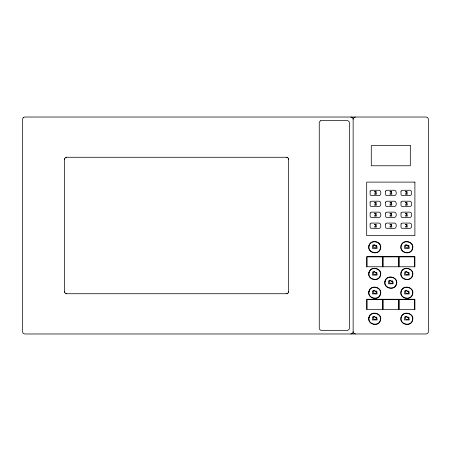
<?xml version="1.0" encoding="UTF-8"?>
<svg xmlns="http://www.w3.org/2000/svg" width="451" height="451" viewBox="0 0 451 451"><rect width="100%" height="100%" fill="white"/><g stroke="black" fill="none" stroke-linecap="round" stroke-linejoin="round"><path stroke-width="0.68" d="M64.459 159.44L65.119 157.906L66.72 157.269M350.884 333.971L352.485 333.34L353.144 331.806L353.144 119.194L353.804 117.66L355.405 117.029M288.646 291.56L287.98 293.094L286.385 293.731M65.863 157.269L287.236 157.269M65.863 293.731L287.236 293.731M350.884 117.029L352.485 117.66L353.144 119.194M286.385 157.269L287.98 157.906L288.646 159.44M355.405 333.971L353.804 333.34L353.144 331.806M66.72 293.731L65.119 293.094L64.459 291.56M414.897 267.037L414.897 256.596L366.697 256.596L366.697 267.037M414.897 309.702L414.897 299.261L366.697 299.261L366.697 309.702M398.78 256.596L398.78 267.037M398.78 299.261L398.78 309.702M382.741 256.596L382.741 267.037M382.741 299.261L382.741 309.702M288.646 158.679L288.646 292.321M64.459 158.679L64.459 292.321M368.901 245.699C366.759 252.938 378.772 255.897 380.537 248.693C382.679 241.454 370.671 238.494 368.901 245.699M369.132 245.756C367.075 252.712 378.609 255.554 380.306 248.631C382.363 241.68 370.829 238.838 369.132 245.756M368.901 272.455C366.759 279.693 378.772 282.653 380.537 275.448C382.679 268.21 370.671 265.25 368.901 272.455M369.132 272.511C367.075 279.468 378.609 282.309 380.306 275.392C382.363 268.435 370.829 265.594 369.132 272.511M368.901 291.256C366.759 298.494 378.772 301.454 380.537 294.249C382.679 287.011 370.671 284.051 368.901 291.256M369.132 291.318C367.075 298.269 378.609 301.11 380.306 294.193C382.363 287.236 370.829 284.395 369.132 291.318M368.901 317.29C366.759 324.528 378.772 327.488 380.537 320.283C382.679 313.045 370.671 310.085 368.901 317.29M369.132 317.352C367.075 324.303 378.609 327.144 380.306 320.227C382.363 313.27 370.829 310.429 369.132 317.352M384.94 281.131C382.798 288.375 394.811 291.329 396.581 284.124C398.718 276.886 386.71 273.926 384.94 281.131M385.171 281.193C383.113 288.144 394.648 290.985 396.35 284.068C398.402 277.111 386.868 274.27 385.171 281.193M401.018 245.699C398.876 252.938 410.889 255.897 412.654 248.693C414.796 241.454 402.788 238.494 401.018 245.699M401.249 245.756C399.191 252.712 410.726 255.554 412.428 248.631C414.48 241.68 402.946 238.838 401.249 245.756M401.018 272.455C398.876 279.693 410.889 282.653 412.654 275.448C414.796 268.21 402.788 265.25 401.018 272.455M401.249 272.511C399.191 279.468 410.726 282.309 412.428 275.392C414.48 268.435 402.946 265.594 401.249 272.511M401.018 291.256C398.876 298.494 410.889 301.454 412.654 294.249C414.796 287.011 402.788 284.051 401.018 291.256M401.249 291.318C399.191 298.269 410.726 301.11 412.428 294.193C414.48 287.236 402.946 284.395 401.249 291.318M401.018 317.29C398.876 324.528 410.889 327.488 412.654 320.283C414.796 313.045 402.788 310.085 401.018 317.29M401.249 317.352C399.191 324.303 410.726 327.144 412.428 320.227C414.48 313.27 402.946 310.429 401.249 317.352M370.141 191.111L370.096 194.471L370.722 195.446L379.201 195.599C381.405 195.311 381.405 190.564 379.201 190.277L371.353 190.277L370.141 191.111M370.141 202.048L370.096 205.402L370.722 206.383L379.201 206.53C381.405 206.242 381.405 201.501 379.201 201.214L371.353 201.214L370.141 202.048M370.141 212.979L370.096 216.339L370.722 217.314L379.201 217.467C381.405 217.179 381.405 212.432 379.201 212.145L371.353 212.145L370.141 212.979M370.141 223.916L370.096 227.27L370.722 228.251L379.201 228.398C381.405 228.11 381.405 223.369 379.201 223.082L371.353 223.082L370.141 223.916M385.582 191.111L385.543 194.471L386.169 195.446L394.648 195.599C396.852 195.311 396.852 190.564 394.648 190.277L386.795 190.277L385.582 191.111M385.582 202.048L385.543 205.402L386.169 206.383L394.648 206.53C396.852 206.242 396.852 201.501 394.648 201.214L386.795 201.214L385.582 202.048M385.582 212.979L385.543 216.339L386.169 217.314L394.648 217.467C396.852 217.179 396.852 212.432 394.648 212.145L386.795 212.145L385.582 212.979M385.582 223.916L385.543 227.27L386.169 228.251L394.648 228.398C396.852 228.11 396.852 223.369 394.648 223.082L386.795 223.082L385.582 223.916M401.029 191.111L400.984 194.471L401.615 195.446L410.094 195.599C412.293 195.311 412.293 190.564 410.094 190.277L402.241 190.277L401.029 191.111M401.029 202.048L400.984 205.402L401.615 206.383L410.094 206.53C412.293 206.242 412.293 201.501 410.094 201.214L402.241 201.214L401.029 202.048M401.029 212.979L400.984 216.339L401.615 217.314L410.094 217.467C412.293 217.179 412.293 212.432 410.094 212.145L402.241 212.145L401.029 212.979M401.029 223.916L400.984 227.27L401.615 228.251L410.094 228.398C412.293 228.11 412.293 223.369 410.094 223.082L402.241 223.082L401.029 223.916M23.21 117.66L22.55 119.194L22.55 331.806L23.21 333.34L24.811 333.971L426.189 333.971L427.79 333.34L428.45 331.806L428.45 119.194L427.79 117.66L426.189 117.029L24.811 117.029L23.21 117.66M320.762 120.642L319.257 122.091L319.257 328.909L320.762 330.357L347.873 330.357L349.378 328.909L349.378 122.091L347.873 120.642L320.762 120.642M410.314 145.617L371.28 145.617L371.28 165.765L410.314 165.765L410.314 145.617M414.897 182.108L366.697 182.108L366.697 235.625L414.897 235.625L414.897 182.108M376.033 191.528L374.527 191.528L374.527 191.929L375.474 191.929L375.474 193.75L374.527 193.75L374.527 194.263L376.422 194.263L376.033 191.528M391.474 191.528L389.968 191.528L389.968 191.929L390.921 191.929L390.921 193.75L389.968 193.75L389.968 194.263L391.868 194.263L391.474 191.528M406.92 191.528L405.415 191.528L405.415 191.929L406.362 191.929L406.362 193.75L405.415 193.75L405.415 194.263L407.315 194.263L406.92 191.528M376.033 202.46L374.527 202.46L374.527 202.865L375.474 202.865L375.474 204.686L374.527 204.686L374.527 205.194L376.422 205.194L376.033 202.46M391.474 202.46L389.968 202.46L389.968 202.865L390.921 202.865L390.921 204.686L389.968 204.686L389.968 205.194L391.868 205.194L391.474 202.46M406.92 202.46L405.415 202.46L405.415 202.865L406.362 202.865L406.362 204.686L405.415 204.686L405.415 205.194L407.315 205.194L406.92 202.46M376.033 213.396L374.527 213.396L374.527 213.797L375.474 213.797L375.474 215.623L374.527 215.623L374.527 216.13L376.422 216.13L376.033 213.396M391.474 213.396L389.968 213.396L389.968 213.797L390.921 213.797L390.921 215.623L389.968 215.623L389.968 216.13L391.868 216.13L391.474 213.396M406.92 213.396L405.415 213.396L405.415 213.797L406.362 213.797L406.362 215.623L405.415 215.623L405.415 216.13L407.315 216.13L406.92 213.396M376.033 224.327L374.527 224.327L374.527 224.733L375.474 224.733L375.474 226.554L374.527 226.554L374.527 227.062L376.422 227.062L376.033 224.327M391.474 224.327L389.968 224.327L389.968 224.733L390.921 224.733L390.921 226.554L389.968 226.554L389.968 227.062L391.868 227.062L391.474 224.327M406.92 224.327L405.415 224.327L405.415 224.733L406.362 224.733L406.362 226.554L405.415 226.554L405.415 227.062L407.315 227.062L406.92 224.327M374.787 244.91L372.892 244.91L372.892 245.942L372.396 245.942L372.396 248.349L374.787 248.349L374.787 247.712L373.591 247.712L373.591 245.417L374.787 245.417L374.787 244.91M406.909 244.91L405.009 244.91L405.009 245.942L404.519 245.942L404.519 248.349L406.909 248.349L406.909 247.712L405.714 247.712L405.714 245.417L406.909 245.417L406.909 244.91M376.754 245.62L375.249 245.62L375.249 246.02L376.196 246.02L376.196 247.841L375.249 247.841L375.249 248.349L377.149 248.349L376.754 245.62M408.871 245.62L407.366 245.62L407.366 246.02L408.313 246.02L408.313 247.841L407.366 247.841L407.366 248.349L409.266 248.349L408.871 245.62M382.363 256.873L367.075 256.873L367.075 266.761L382.363 266.761L382.363 256.873M398.402 256.873L383.113 256.873L383.113 266.761L398.402 266.761L398.402 256.873M414.52 256.873L399.158 256.873L399.158 266.761L414.52 266.761L414.52 256.873M374.787 271.665L372.892 271.665L372.892 272.703L372.396 272.703L372.396 275.11L374.787 275.11L374.787 274.467L373.591 274.467L373.591 272.173L374.787 272.173L374.787 271.665M406.909 271.665L405.009 271.665L405.009 272.703L404.519 272.703L404.519 275.11L406.909 275.11L406.909 274.467L405.714 274.467L405.714 272.173L406.909 272.173L406.909 271.665M376.754 272.376L375.249 272.376L375.249 272.776L376.196 272.776L376.196 274.603L375.249 274.603L375.249 275.11L377.149 275.11L376.754 272.376M408.871 272.376L407.366 272.376L407.366 272.776L408.313 272.776L408.313 274.603L407.366 274.603L407.366 275.11L409.266 275.11L408.871 272.376M390.831 280.342L388.931 280.342L388.931 281.379L388.441 281.379L388.441 283.786L390.831 283.786L390.831 283.149L389.636 283.149L389.636 280.849L390.831 280.849L390.831 280.342M392.793 281.052L391.288 281.052L391.288 281.458L392.24 281.458L392.24 283.279L391.288 283.279L391.288 283.786L393.187 283.786L392.793 281.052M374.787 290.467L372.892 290.467L372.892 291.504L372.396 291.504L372.396 293.911L374.787 293.911L374.787 293.268L373.591 293.268L373.591 290.974L374.787 290.974L374.787 290.467M406.909 290.467L405.009 290.467L405.009 291.504L404.519 291.504L404.519 293.911L406.909 293.911L406.909 293.268L405.714 293.268L405.714 290.974L406.909 290.974L406.909 290.467M376.754 291.177L375.249 291.177L375.249 291.583L376.196 291.583L376.196 293.404L375.249 293.404L375.249 293.911L377.149 293.911L376.754 291.177M408.871 291.177L407.366 291.177L407.366 291.583L408.313 291.583L408.313 293.404L407.366 293.404L407.366 293.911L409.266 293.911L408.871 291.177M382.363 299.537L367.075 299.537L367.075 309.431L382.363 309.431L382.363 299.537M398.402 299.537L383.113 299.537L383.113 309.431L398.402 309.431L398.402 299.537M414.52 299.537L399.158 299.537L399.158 309.431L414.52 309.431L414.52 299.537M374.787 316.501L372.892 316.501L372.892 317.538L372.396 317.538L372.396 319.945L374.787 319.945L374.787 319.302L373.591 319.302L373.591 317.008L374.787 317.008L374.787 316.501M406.909 316.501L405.009 316.501L405.009 317.538L404.519 317.538L404.519 319.945L406.909 319.945L406.909 319.302L405.714 319.302L405.714 317.008L406.909 317.008L406.909 316.501M376.754 317.211L375.249 317.211L375.249 317.611L376.196 317.611L376.196 319.438L375.249 319.438L375.249 319.945L377.149 319.945L376.754 317.211M408.871 317.211L407.366 317.211L407.366 317.611L408.313 317.611L408.313 319.438L407.366 319.438L407.366 319.945L409.266 319.945L408.871 317.211"/></g></svg>
